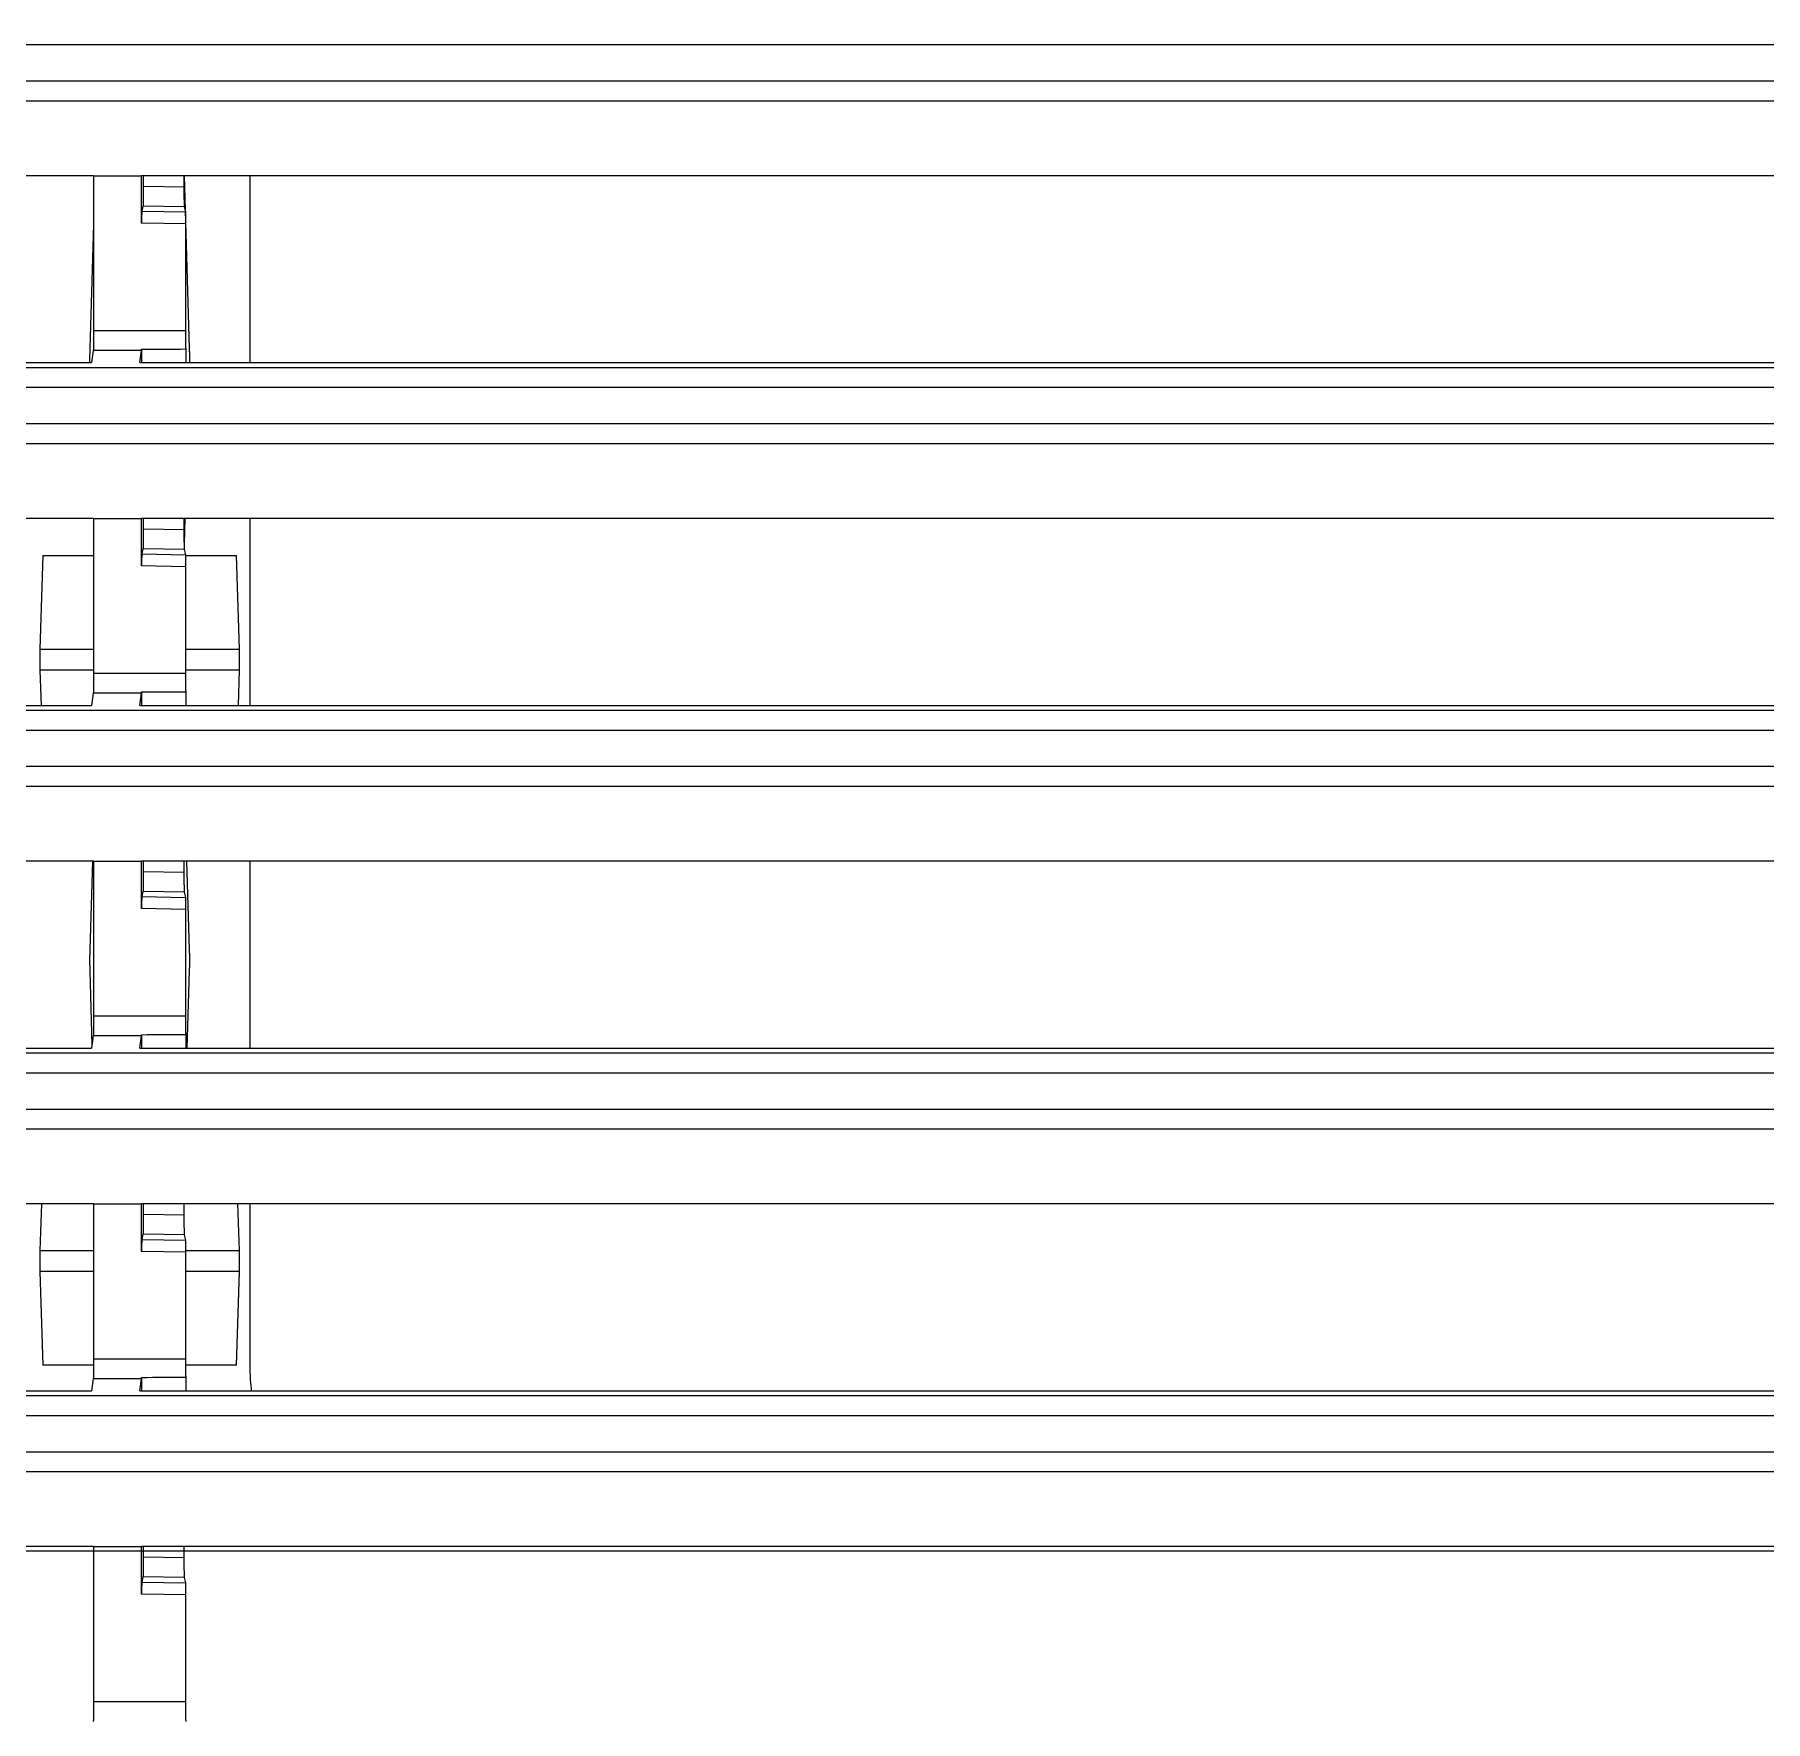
# Model space of a CAD drawing. Header units: millimetres. Extents: x -56261 to 196039, y 9480 to 100001.
# Drawn here: x 33773.55 to 33803.03, y 95737.75 to 95766.5 of the extents above; entities that cross this region are included whole.
import ezdxf

# ---------------------------------------------------------------- set-up
doc = ezdxf.new("R2010")
doc.units = ezdxf.units.MM
doc.set_wipeout_variables(frame=1)
doc.layers.add('SS-AIRCON', color=5, linetype='Continuous')
doc.layers.add('SS-TEXT', color=7, linetype='Continuous')

# ---------------------------------------------------------------- blocks, each defined once
blk = doc.blocks.new('I48T')
at = {"layer": 'SS-AIRCON', "color": 0, "linetype": 'Continuous'}
for p, q in [((-128.0515, -2.0976), (-128.0515, -4.7562)), ((-125.7485, -2.0976), (-128.0515, -2.0976)), ((-125.7485, -5.96102), (-125.7485, -2.0976)), ((-128.0515, -4.7562), (-126.9486, -4.77548)), ((-128.048, -5.0559), (-128.0179, -5.1858)), ((-126.9521, -5.07505), (-128.048, -5.0559)), ((-126.982, -5.20296), (-126.9521, -5.07505)), ((-126.9486, -4.77548), (-126.9486, -5.96102)), ((-128.0179, -5.1858), (-126.982, -5.20296)), ((-389.8949, -5.84583), (-31.332, -5.84583)), ((-210.3485, -5.96102), (-126.9486, -5.96102)), ((-126.9878, -5.7021), (-128.0121, -5.68513)), ((-128.0121, -5.68513), (-128.0121, -5.96102)), ((-126.9878, -5.96102), (-126.9878, -5.7021)), ((-125.7485, -5.96102), (-126.9486, -5.96102)), ((-125.7485, -5.96102), (-42.3486, -5.96102)), ((580.0736, -7.82954), (-580.0737, -7.82954)), ((-599.9007, -8.31793), (599.9006, -8.31793)), ((599.9006, -9.23208), (-599.9007, -9.23208)), ((578.5326, -9.73017), (-578.5326, -9.73017)), ((-126.901, -9.84772), (-210.3009, -9.84772)), ((-126.901, -9.84772), (-126.943, -10.14899)), ((-125.743, -10.14899), (-125.7009, -9.84772)), ((-42.301, -9.84772), (-125.7009, -9.84772)), ((-126.943, -10.14899), (-125.743, -10.14899)), ((-129.65, -14.51102), (-129.65, -10.3722)), ((-129.3163, -10.4882), (-129.387, -12.82646)), ((-129.3163, -10.4882), (-128.0517, -10.4882)), ((-128.0515, -10.6476), (-128.0515, -13.3062)), ((-125.7485, -10.6476), (-128.0515, -10.6476)), ((-125.7485, -14.51102), (-125.7485, -10.6476)), ((-125.7484, -10.4882), (-124.4838, -10.4882)), ((-124.4131, -12.82646), (-124.4838, -10.4882)), ((-129.387, -12.82646), (-128.0515, -12.82646)), ((-125.7485, -12.82646), (-124.4131, -12.82646)), ((-129.387, -13.34608), (-129.3517, -14.51102)), ((-128.0515, -13.34608), (-129.387, -13.34608)), ((-128.0515, -13.3062), (-126.9486, -13.32548)), ((-126.9486, -13.32548), (-126.9486, -14.51102)), ((-124.4131, -13.34608), (-125.7485, -13.34608)), ((-124.4483, -14.51102), (-124.4131, -13.34608)), ((-128.048, -13.6059), (-128.0179, -13.7358)), ((-126.9521, -13.62505), (-128.048, -13.6059)), ((-128.0179, -13.7358), (-126.982, -13.75296)), ((-126.982, -13.75296), (-126.9521, -13.62505)), ((-126.9878, -14.2521), (-128.0121, -14.23513)), ((-128.0121, -14.23513), (-128.0121, -14.51102)), ((-210.3485, -14.51102), (-126.9486, -14.51102)), ((-126.9878, -14.51102), (-126.9878, -14.2521)), ((-125.7485, -14.51102), (-126.9486, -14.51102)), ((-125.7485, -14.51102), (-42.3486, -14.51102)), ((580.0736, -16.37954), (-580.0737, -16.37954)), ((-599.9007, -16.86793), (599.9006, -16.86793)), ((599.9006, -17.78208), (-599.9007, -17.78208)), ((578.5326, -18.28017), (-578.5326, -18.28017)), ((-126.901, -18.39772), (-210.3009, -18.39772)), ((-129.65, -23.06102), (-129.65, -18.39772)), ((-128.0869, -18.39772), (-128.1452, -20.32427)), ((-126.901, -18.39772), (-126.943, -18.69899)), ((-125.743, -18.69899), (-125.7009, -18.39772)), ((-125.6548, -20.32427), (-125.711, -18.46985)), ((-42.301, -18.39772), (-125.7009, -18.39772)), ((-126.943, -18.69899), (-125.743, -18.69899)), ((-128.0515, -19.1976), (-128.0515, -21.8562)), ((-125.7485, -19.1976), (-128.0515, -19.1976)), ((-125.7485, -23.06102), (-125.7485, -19.1976)), ((-128.1452, -20.84763), (-128.0782, -23.06102)), ((-125.7218, -23.06102), (-125.6549, -20.84763)), ((-128.0515, -21.8562), (-126.9486, -21.87548)), ((-126.9486, -21.87548), (-126.9486, -23.06102)), ((-128.048, -22.1559), (-128.0179, -22.2858)), ((-126.9521, -22.17505), (-128.048, -22.1559)), ((-128.0179, -22.2858), (-126.982, -22.30296)), ((-126.982, -22.30296), (-126.9521, -22.17505)), ((-126.9878, -22.8021), (-128.0121, -22.78513)), ((-128.0121, -22.78513), (-128.0121, -23.06102)), ((-126.9878, -23.06102), (-126.9878, -22.8021)), ((-210.3485, -23.06102), (-126.9486, -23.06102)), ((-125.7485, -23.06102), (-126.9486, -23.06102)), ((-125.7485, -23.06102), (-42.3486, -23.06102)), ((580.0736, -24.92954), (-580.0737, -24.92954)), ((-599.9007, -25.41793), (599.9006, -25.41793)), ((599.9006, -26.33208), (-599.9007, -26.33208)), ((578.5326, -26.83017), (-578.5326, -26.83017)), ((-126.901, -26.94772), (-210.3009, -26.94772)), ((-129.65, -31.61102), (-129.65, -26.94772)), ((-129.3604, -26.94772), (-129.387, -27.82646)), ((-126.901, -26.94772), (-126.943, -27.24899)), ((-125.743, -27.24899), (-125.7009, -26.94772)), ((-42.301, -26.94772), (-125.7009, -26.94772)), ((-124.4131, -27.82646), (-124.4397, -26.94772)), ((-126.943, -27.24899), (-125.743, -27.24899)), ((-129.387, -27.82646), (-128.0515, -27.82646)), ((-128.0515, -27.7476), (-128.0515, -30.4062)), ((-125.7485, -27.7476), (-128.0515, -27.7476)), ((-125.7485, -31.61102), (-125.7485, -27.7476)), ((-125.7485, -27.82646), (-124.4131, -27.82646)), ((-129.387, -28.34608), (-129.3163, -30.68435)), ((-128.0515, -28.34608), (-129.387, -28.34608)), ((-124.4131, -28.34608), (-125.7485, -28.34608)), ((-124.4838, -30.68435), (-124.4131, -28.34608)), ((-128.0515, -30.4062), (-126.9486, -30.42548)), ((-126.9486, -30.42548), (-126.9486, -31.61102)), ((-128.0492, -30.68435), (-129.3163, -30.68435)), ((-128.048, -30.7059), (-128.0179, -30.8358)), ((-126.9521, -30.72505), (-128.048, -30.7059)), ((-128.014, -30.9886), (-128.0329, -31.61102)), ((-128.0179, -30.8358), (-126.982, -30.85296)), ((-126.982, -30.85296), (-126.9521, -30.72505)), ((-124.4838, -30.68435), (-125.7485, -30.68435)), ((-126.9878, -31.3521), (-128.0121, -31.33513)), ((-128.0121, -31.33513), (-128.0121, -31.61102)), ((-126.9878, -31.61102), (-126.9878, -31.3521)), ((-210.3485, -31.61102), (-126.9486, -31.61102)), ((-125.7485, -31.61102), (-126.9486, -31.61102)), ((-125.7485, -31.61102), (-42.3486, -31.61102)), ((580.0736, -33.47954), (-580.0737, -33.47954)), ((-599.9007, -33.96793), (599.9006, -33.96793)), ((599.9006, -34.88208), (-599.9007, -34.88208)), ((578.5326, -35.38017), (-578.5326, -35.38017)), ((-126.901, -35.49772), (-210.3009, -35.49772)), ((-129.65, -40.16102), (-129.65, -35.49772)), ((-126.901, -35.49772), (-126.943, -35.79899)), ((-126.943, -35.79899), (-125.743, -35.79899)), ((-125.743, -35.79899), (-125.7009, -35.49772)), ((-42.301, -35.49772), (-125.7009, -35.49772)), ((-128.1452, -35.84763), (-128.0147, -40.16102)), ((-125.7485, -38.9442), (-125.6549, -35.84763)), ((-125.7485, -36.2976), (-128.0515, -36.2976)), ((-128.0515, -36.2976), (-128.0515, -38.9562)), ((-125.7485, -40.16102), (-125.7485, -36.2976)), ((-128.0515, -38.9562), (-126.9486, -38.97548)), ((-128.048, -39.2559), (-128.0179, -39.3858)), ((-126.9521, -39.27505), (-128.048, -39.2559)), ((-126.982, -39.40296), (-126.9521, -39.27505)), ((-126.9486, -38.97548), (-126.9486, -40.16102)), ((-128.0179, -39.3858), (-126.982, -39.40296)), ((-128.0121, -39.88513), (-128.0121, -40.16102)), ((-126.9878, -39.9021), (-128.0121, -39.88513)), ((-126.9878, -40.16102), (-126.9878, -39.9021)), ((-210.3485, -40.16102), (-126.9486, -40.16102)), ((-125.7485, -40.16102), (-126.9486, -40.16102)), ((-125.7485, -40.16102), (-42.3486, -40.16102)), ((580.0736, -42.02954), (-580.0737, -42.02954)), ((-599.9007, -42.51793), (599.9006, -42.51793)), ((599.9006, -43.43208), (-599.9007, -43.43208))]:
    blk.add_line(p, q, dxfattribs=at)
for points in [[(-128.0569, -1.59916), (-128.0566, -1.60208, -0.01332807), (-128.0563, -1.60633, -0.00625471), (-128.0559, -1.61195, -0.00359885), (-128.0556, -1.61892, -0.00243823), (-128.0553, -1.62727, -0.00172775), (-128.055, -1.63695, -0.00130144), (-128.0547, -1.64798, -0.00100925), (-128.0544, -1.66028, -0.00081824), (-128.0541, -1.67384, -0.00067338), (-128.0538, -1.68856, -0.00056957), (-128.0536, -1.70442, -0.00048727), (-128.0533, -1.7213, -0.00042502), (-128.0531, -1.73915, -0.00037459), (-128.0529, -1.75785, -0.00033474), (-128.0527, -1.77733, -0.00030108), (-128.0525, -1.79746, -0.00027255), (-128.0523, -1.81816, -0.00025155), (-128.0522, -1.83935, -0.00023515), (-128.0521, -1.86094, -0.00021445), (-128.0519, -1.88271, -0.0001905), (-128.0518, -1.90454, -0.00019347), (-128.0518, -1.92678, -0.00020952), (-128.0517, -1.9495, -0.00015975), (-128.0516, -1.97086, -0.00007131), (-128.0516, -1.99017, -0.00019688), (-128.0516, -2.01434, -0.00031392), (-128.0516, -2.05061, -0.00015932), (-128.0516, -2.09754, -0.00008849)], [(-125.7484, -2.09754), (-125.7485, -2.07731, -0.00014636), (-125.7485, -2.0567, -0.00013714), (-125.7485, -2.03569, -0.00013586), (-125.7485, -2.01434, -0.00014454), (-125.7484, -1.99271, -0.00015027), (-125.7484, -1.97086, -0.00015596), (-125.7484, -1.94886, -0.0001618), (-125.7483, -1.92678, -0.00017044), (-125.7482, -1.9047, -0.00017892), (-125.7481, -1.88271, -0.00018978), (-125.748, -1.8609, -0.00020118), (-125.7479, -1.83935, -0.00021551), (-125.7477, -1.81818, -0.00023158), (-125.7475, -1.79746, -0.00025159), (-125.7474, -1.77733, -0.00027363), (-125.7472, -1.75785, -0.00029931), (-125.7469, -1.73916, -0.00033469), (-125.7467, -1.7213, -0.00038237), (-125.7465, -1.70442, -0.00042356), (-125.7462, -1.68857, -0.00045369), (-125.7459, -1.67387, -0.0005758), (-125.7457, -1.66028, -0.0008182), (-125.7454, -1.64787, -0.00079209), (-125.7451, -1.63695, -0.00035496), (-125.7448, -1.62772, -0.00142926), (-125.7444, -1.61892, -0.00421456), (-125.7439, -1.60933, -0.00411484), (-125.7431, -1.59916, -0.0033426)], [(-126.9521, -5.07504), (-126.9519, -5.074, 0.02701748), (-126.9518, -5.07227, 0.0096364), (-126.9516, -5.06983, 0.00494476), (-126.9514, -5.06669, 0.00318588), (-126.9512, -5.06277, 0.00215686), (-126.9511, -5.05811, 0.00157502), (-126.9509, -5.05265, 0.00118832), (-126.9507, -5.04643, 0.00094777), (-126.9505, -5.03942, 0.00076549), (-126.9504, -5.03165, 0.0006405), (-126.9502, -5.02311, 0.00054016), (-126.9501, -5.01384, 0.0004677), (-126.9499, -5.00386, 0.00040757), (-126.9498, -4.99322, 0.00036246), (-126.9496, -4.98193, 0.00032289), (-126.9495, -4.97008, 0.0002912), (-126.9494, -4.95768, 0.000267), (-126.9492, -4.94481, 0.00024951), (-126.9491, -4.93149, 0.00022562), (-126.949, -4.91787, 0.00019947), (-126.9489, -4.90404, 0.00020324), (-126.9489, -4.88976, 0.00022192), (-126.9488, -4.87498, 0.00016616), (-126.9487, -4.86098, 0.00006983), (-126.9487, -4.84824, 0.00020909), (-126.9486, -4.83204, 0.00033462), (-126.9486, -4.80742, 0.00016647), (-126.9485, -4.77537, 0.00009059)], [(-128.0178, -5.18595), (-128.0175, -5.18797, -0.02426163), (-128.0173, -5.19137, -0.0084715), (-128.017, -5.1962, -0.00424008), (-128.0167, -5.20243, -0.00266179), (-128.0164, -5.21011, -0.00178594), (-128.0161, -5.2192, -0.00129609), (-128.0158, -5.22972, -0.00097611), (-128.0155, -5.24159, -0.00077478), (-128.0153, -5.25481, -0.00062614), (-128.015, -5.26928, -0.00052232), (-128.0147, -5.28498, -0.00044136), (-128.0145, -5.30179, -0.00038128), (-128.0143, -5.31965, -0.00033309), (-128.014, -5.33844, -0.00029556), (-128.0138, -5.35809, -0.00026411), (-128.0136, -5.37846, -0.00023784), (-128.0134, -5.39947, -0.00021843), (-128.0132, -5.42101, -0.00020334), (-128.0131, -5.44301, -0.00018478), (-128.0129, -5.46522, -0.0001637), (-128.0128, -5.48752, -0.00016573), (-128.0127, -5.51027, -0.00017889), (-128.0126, -5.53351, -0.00013626), (-128.0125, -5.55538, -0.00006107), (-128.0124, -5.57516, -0.00016727), (-128.0123, -5.5999, -0.00026606), (-128.0122, -5.63702, -0.00013511), (-128.0121, -5.68504, -0.0000751)], [(-128.0559, -10.18825), (-128.0556, -10.19708, -0.00098741), (-128.0553, -10.20669, -0.0008349), (-128.055, -10.21711, -0.00070887), (-128.0547, -10.22829, -0.00061742), (-128.0544, -10.24022, -0.00054118), (-128.0542, -10.25284, -0.00048029), (-128.0539, -10.26613, -0.00042894), (-128.0537, -10.28002, -0.00038769), (-128.0535, -10.29451, -0.00035231), (-128.0533, -10.30951, -0.00032265), (-128.0531, -10.32501, -0.00029713), (-128.0529, -10.34092, -0.00027511), (-128.0527, -10.35722, -0.00025648), (-128.0525, -10.37385, -0.00024008), (-128.0524, -10.39076, -0.00022553), (-128.0523, -10.40789, -0.00021166), (-128.0521, -10.4252, -0.00020217), (-128.052, -10.44265, -0.00019476), (-128.0519, -10.46022, -0.0001822), (-128.0518, -10.47775, -0.00016509), (-128.0518, -10.49519, -0.00017177), (-128.0517, -10.51285, -0.00019086), (-128.0517, -10.5308, -0.00014662), (-128.0516, -10.54763, -0.00006314), (-128.0516, -10.5628, -0.00018651), (-128.0516, -10.58181, -0.00030374), (-128.0516, -10.61044, -0.00015365), (-128.0516, -10.64753, -0.0000848)], [(-125.7484, -10.64753), (-125.7485, -10.6273, -0.00014636), (-125.7485, -10.60669, -0.00013714), (-125.7485, -10.58568, -0.00013586), (-125.7485, -10.56433, -0.00014454), (-125.7484, -10.5427, -0.00015028), (-125.7484, -10.52086, -0.00015596), (-125.7484, -10.49885, -0.00016181), (-125.7483, -10.47678, -0.00017044), (-125.7482, -10.4547, -0.00017892), (-125.7481, -10.43271, -0.00018978), (-125.748, -10.41089, -0.00020118), (-125.7479, -10.38934, -0.00021551), (-125.7477, -10.36817, -0.00023158), (-125.7475, -10.34746, -0.00025159), (-125.7474, -10.32732, -0.00027363), (-125.7472, -10.30784, -0.0002993), (-125.7469, -10.28915, -0.00033468), (-125.7467, -10.2713, -0.00038236), (-125.7465, -10.25442, -0.00042355), (-125.7462, -10.23856, -0.00045368), (-125.7459, -10.22387, -0.00057577), (-125.7457, -10.21028, -0.00081816), (-125.7454, -10.19787, -0.00079204), (-125.7451, -10.18695, -0.00035494), (-125.7448, -10.17771, -0.00142914), (-125.7444, -10.16891, -0.00421408), (-125.7439, -10.15932, -0.00411413), (-125.7431, -10.14915, -0.00334186)], [(-129.3871, -12.82662), (-129.3873, -12.83202, 0.0005875), (-129.3874, -12.83784, 0.00049209), (-129.3876, -12.84411, 0.00043591), (-129.3877, -12.85082, 0.00041367), (-129.3879, -12.85799, 0.00038324), (-129.388, -12.86561, 0.00035672), (-129.3881, -12.8737, 0.00033107), (-129.3883, -12.88226, 0.00031299), (-129.3884, -12.89128, 0.00029373), (-129.3885, -12.90076, 0.00027938), (-129.3887, -12.91071, 0.00026429), (-129.3888, -12.92108, 0.00025329), (-129.3889, -12.9319, 0.00024155), (-129.389, -12.94313, 0.00023304), (-129.3891, -12.95476, 0.00022394), (-129.3892, -12.96675, 0.00021744), (-129.3893, -12.9791, 0.00021052), (-129.3893, -12.99176, 0.00020566), (-129.3894, -13.00471, 0.00020056), (-129.3895, -13.01791, 0.0001971), (-129.3895, -13.03132, 0.00019361), (-129.3895, -13.0449, 0.00019138), (-129.3896, -13.05862, 0.00018934), (-129.3896, -13.07242, 0.00018824), (-129.3896, -13.08627, 0.00018756), (-129.3896, -13.10012, 0.00018755), (-129.3896, -13.11392, 0.00018823), (-129.3895, -13.12764, 0.00018932), (-129.3895, -13.14122, 0.00019136), (-129.3895, -13.15464, 0.0001936), (-129.3894, -13.16783, 0.00019706), (-129.3893, -13.18079, 0.00020044), (-129.3893, -13.19345, 0.00020562), (-129.3892, -13.2058, 0.00021073), (-129.3891, -13.2178, 0.00021729), (-129.389, -13.22943, 0.0002228), (-129.3889, -13.24065, 0.0002332), (-129.3888, -13.25148, 0.00024543), (-129.3887, -13.26187, 0.00025215), (-129.3885, -13.2718, 0.00024918), (-129.3884, -13.28124, 0.00028318), (-129.3883, -13.29032, 0.00034692), (-129.3881, -13.29905, 0.0002978), (-129.388, -13.30697, 0.00013901), (-129.3879, -13.3139, 0.00042663), (-129.3877, -13.32177, 0.00083325), (-129.3875, -13.33259, 0.00050624), (-129.3871, -13.34598, 0.00030746)], [(-124.4133, -13.34598), (-124.4131, -13.34058, 0.00066907), (-124.4129, -13.33475, 0.00056049), (-124.4128, -13.32848, 0.00049656), (-124.4126, -13.32177, 0.00047127), (-124.4124, -13.3146, 0.00043665), (-124.4123, -13.30697, 0.00040646), (-124.4121, -13.29887, 0.00037726), (-124.412, -13.29032, 0.00035669), (-124.4118, -13.28129, 0.00033477), (-124.4117, -13.2718, 0.00031844), (-124.4115, -13.26186, 0.00030125), (-124.4114, -13.25148, 0.00028873), (-124.4113, -13.24066, 0.00027536), (-124.4112, -13.22943, 0.00026567), (-124.411, -13.2178, 0.00025532), (-124.4109, -13.2058, 0.00024791), (-124.4108, -13.19345, 0.00024003), (-124.4108, -13.18079, 0.0002345), (-124.4107, -13.16783, 0.0002287), (-124.4106, -13.15464, 0.00022476), (-124.4106, -13.14122, 0.00022079), (-124.4105, -13.12764, 0.00021826), (-124.4105, -13.11392, 0.00021593), (-124.4105, -13.10012, 0.00021469), (-124.4105, -13.08627, 0.00021391), (-124.4105, -13.07242, 0.00021392), (-124.4105, -13.05862, 0.0002147), (-124.4105, -13.0449, 0.00021595), (-124.4106, -13.03132, 0.00021829), (-124.4106, -13.01791, 0.00022085), (-124.4107, -13.00471, 0.0002248), (-124.4108, -12.99176, 0.00022867), (-124.4108, -12.9791, 0.00023458), (-124.4109, -12.96675, 0.00024042), (-124.411, -12.95476, 0.00024792), (-124.4112, -12.94313, 0.00025421), (-124.4113, -12.93191, 0.00026609), (-124.4114, -12.92108, 0.00028006), (-124.4115, -12.91069, 0.00028773), (-124.4117, -12.90076, 0.00028436), (-124.4118, -12.89133, 0.00032317), (-124.412, -12.88226, 0.00039593), (-124.4121, -12.87353, 0.00033989), (-124.4123, -12.86561, 0.00015866), (-124.4124, -12.85868, 0.00048696), (-124.4126, -12.85082, 0.00095116), (-124.4129, -12.84, 0.00057793), (-124.4133, -12.82662, 0.00035102)], [(-126.9521, -13.62503), (-126.9519, -13.62399, 0.02704054), (-126.9518, -13.62226, 0.00964129), (-126.9516, -13.61982, 0.00494651), (-126.9514, -13.61668, 0.00318674), (-126.9512, -13.61277, 0.00215731), (-126.9511, -13.6081, 0.00157529), (-126.9509, -13.60265, 0.00118849), (-126.9507, -13.59643, 0.00094788), (-126.9505, -13.58941, 0.00076557), (-126.9504, -13.58164, 0.00064056), (-126.9502, -13.5731, 0.0005402), (-126.9501, -13.56384, 0.00046773), (-126.9499, -13.55385, 0.00040759), (-126.9498, -13.54321, 0.00036247), (-126.9496, -13.53193, 0.00032291), (-126.9495, -13.52007, 0.0002912), (-126.9494, -13.50768, 0.00026701), (-126.9492, -13.4948, 0.00024951), (-126.9491, -13.48148, 0.00022563), (-126.949, -13.46787, 0.00019947), (-126.9489, -13.45403, 0.00020324), (-126.9489, -13.43975, 0.00022192), (-126.9488, -13.42498, 0.00016615), (-126.9487, -13.41098, 0.00006983), (-126.9487, -13.39823, 0.00020908), (-126.9486, -13.38203, 0.00033461), (-126.9486, -13.35741, 0.00016647), (-126.9485, -13.32536, 0.00009058)], [(-128.0178, -13.73594), (-128.0175, -13.73796, -0.02424958), (-128.0173, -13.74137, -0.00846907), (-128.017, -13.7462, -0.00423924), (-128.0167, -13.75242, -0.0026614), (-128.0164, -13.76011, -0.00178573), (-128.0161, -13.76919, -0.00129596), (-128.0158, -13.77971, -0.00097603), (-128.0155, -13.79158, -0.00077473), (-128.0153, -13.80481, -0.00062611), (-128.015, -13.81928, -0.00052229), (-128.0147, -13.83498, -0.00044135), (-128.0145, -13.85178, -0.00038127), (-128.0143, -13.86964, -0.00033308), (-128.014, -13.88843, -0.00029555), (-128.0138, -13.90809, -0.00026411), (-128.0136, -13.92846, -0.00023783), (-128.0134, -13.94946, -0.00021843), (-128.0132, -13.971, -0.00020334), (-128.0131, -13.993, -0.00018478), (-128.0129, -14.01522, -0.0001637), (-128.0128, -14.03752, -0.00016573), (-128.0127, -14.06026, -0.00017889), (-128.0126, -14.08351, -0.00013626), (-128.0125, -14.10537, -0.00006107), (-128.0124, -14.12515, -0.00016727), (-128.0123, -14.14989, -0.00026606), (-128.0122, -14.18701, -0.00013511), (-128.0121, -14.23503, -0.0000751)], [(-128.0559, -18.73825), (-128.0556, -18.74707, -0.00098726), (-128.0553, -18.75668, -0.00083479), (-128.055, -18.7671, -0.00070879), (-128.0547, -18.77828, -0.00061736), (-128.0544, -18.79021, -0.00054113), (-128.0542, -18.80283, -0.00048025), (-128.0539, -18.81612, -0.00042891), (-128.0537, -18.83002, -0.00038766), (-128.0535, -18.8445, -0.00035229), (-128.0533, -18.85951, -0.00032263), (-128.0531, -18.875, -0.00029712), (-128.0529, -18.89091, -0.0002751), (-128.0527, -18.90722, -0.00025647), (-128.0525, -18.92384, -0.00024007), (-128.0524, -18.94075, -0.00022552), (-128.0523, -18.95789, -0.00021165), (-128.0521, -18.97519, -0.00020217), (-128.052, -18.99265, -0.00019476), (-128.0519, -19.01021, -0.0001822), (-128.0518, -19.02775, -0.00016509), (-128.0518, -19.04519, -0.00017177), (-128.0517, -19.06284, -0.00019086), (-128.0517, -19.0808, -0.00014662), (-128.0516, -19.09762, -0.00006315), (-128.0516, -19.11279, -0.00018651), (-128.0516, -19.13181, -0.00030374), (-128.0516, -19.16043, -0.00015366), (-128.0516, -19.19752, -0.0000848)], [(-125.7484, -19.19752), (-125.7485, -19.17729, -0.00014637), (-125.7485, -19.15668, -0.00013714), (-125.7485, -19.13567, -0.00013586), (-125.7485, -19.11432, -0.00014454), (-125.7484, -19.09269, -0.00015028), (-125.7484, -19.07085, -0.00015596), (-125.7484, -19.04885, -0.00016181), (-125.7483, -19.02677, -0.00017044), (-125.7482, -19.00469, -0.00017892), (-125.7481, -18.9827, -0.00018978), (-125.748, -18.96089, -0.00020118), (-125.7479, -18.93934, -0.00021551), (-125.7477, -18.91816, -0.00023158), (-125.7475, -18.89745, -0.00025159), (-125.7474, -18.87732, -0.00027362), (-125.7472, -18.85784, -0.0002993), (-125.7469, -18.83915, -0.00033468), (-125.7467, -18.82129, -0.00038236), (-125.7465, -18.80441, -0.00042354), (-125.7462, -18.78856, -0.00045366), (-125.7459, -18.77386, -0.00057575), (-125.7457, -18.76027, -0.00081811), (-125.7454, -18.74786, -0.00079199), (-125.7451, -18.73694, -0.00035491), (-125.7448, -18.72771, -0.00142903), (-125.7444, -18.7189, -0.00421359), (-125.7439, -18.70932, -0.00411341), (-125.7431, -18.69914, -0.00334113)], [(-128.1454, -20.32617), (-128.1456, -20.33158, 0.00054449), (-128.1457, -20.33742, 0.00045626), (-128.1459, -20.34371, 0.00040432), (-128.146, -20.35043, 0.00038383), (-128.1461, -20.35761, 0.00035571), (-128.1463, -20.36525, 0.0003312), (-128.1464, -20.37336, 0.00030747), (-128.1465, -20.38193, 0.00029076), (-128.1466, -20.39097, 0.00027294), (-128.1468, -20.40046, 0.00025967), (-128.1469, -20.41042, 0.00024569), (-128.147, -20.42081, 0.00023552), (-128.1471, -20.43164, 0.00022465), (-128.1472, -20.44288, 0.00021678), (-128.1473, -20.45452, 0.00020836), (-128.1474, -20.46652, 0.00020234), (-128.1474, -20.47888, 0.00019594), (-128.1475, -20.49155, 0.00019147), (-128.1476, -20.50451, 0.00018673), (-128.1476, -20.51771, 0.00018345), (-128.1477, -20.53112, 0.00018035), (-128.1477, -20.54471, 0.00017866), (-128.1477, -20.55843, 0.00017632), (-128.1477, -20.57223, 0.00017394), (-128.1477, -20.58608, 0.0001801), (-128.1477, -20.59993, 0.00019675), (-128.1477, -20.61374, 0.00020423), (-128.1477, -20.62745, 0.00020401), (-128.1476, -20.64104, 0.00020573), (-128.1476, -20.65445, 0.00020848), (-128.1475, -20.66765, 0.00021232), (-128.1475, -20.68061, 0.00021586), (-128.1474, -20.69327, 0.00022138), (-128.1473, -20.70563, 0.0002269), (-128.1472, -20.71763, 0.00023396), (-128.1471, -20.72926, 0.00023987), (-128.147, -20.74049, 0.00025104), (-128.1469, -20.75132, 0.0002642), (-128.1467, -20.76172, 0.0002714), (-128.1466, -20.77166, 0.00026819), (-128.1465, -20.7811, 0.00030476), (-128.1463, -20.79018, 0.00037331), (-128.1462, -20.79892, 0.00032042), (-128.146, -20.80685, 0.00014956), (-128.1459, -20.81378, 0.00045898), (-128.1457, -20.82165, 0.00089624), (-128.1454, -20.83248, 0.00054439), (-128.1451, -20.84588, 0.00033059)], [(-125.655, -20.84588), (-125.6548, -20.84048, 0.00062807), (-125.6546, -20.83464, 0.00052621), (-125.6545, -20.82837, 0.00046624), (-125.6543, -20.82165, 0.00044255), (-125.6542, -20.81448, 0.00041008), (-125.654, -20.80685, 0.00038177), (-125.6539, -20.79874, 0.00035438), (-125.6537, -20.79018, 0.00033509), (-125.6536, -20.78114, 0.00031452), (-125.6535, -20.77166, 0.00029919), (-125.6533, -20.76171, 0.00028306), (-125.6532, -20.75132, 0.00027132), (-125.6531, -20.7405, 0.00025878), (-125.653, -20.72926, 0.00024969), (-125.6529, -20.71763, 0.00023997), (-125.6528, -20.70563, 0.00023303), (-125.6527, -20.69327, 0.00022563), (-125.6526, -20.68061, 0.00022044), (-125.6525, -20.66765, 0.00021501), (-125.6525, -20.65445, 0.00021132), (-125.6524, -20.64104, 0.00020759), (-125.6524, -20.62745, 0.00020523), (-125.6524, -20.61374, 0.00020305), (-125.6523, -20.59993, 0.00020189), (-125.6523, -20.58608, 0.00020118), (-125.6523, -20.57223, 0.00020117), (-125.6524, -20.55843, 0.00020186), (-125.6524, -20.54471, 0.000203), (-125.6524, -20.53112, 0.00020517), (-125.6525, -20.51771, 0.00020754), (-125.6525, -20.50451, 0.00021122), (-125.6526, -20.49155, 0.00021482), (-125.6527, -20.47888, 0.00022033), (-125.6528, -20.46652, 0.00022578), (-125.6529, -20.45452, 0.00023278), (-125.653, -20.44288, 0.00023864), (-125.6531, -20.43164, 0.00024974), (-125.6532, -20.42081, 0.00026281), (-125.6533, -20.41041, 0.00026995), (-125.6535, -20.40046, 0.00026673), (-125.6536, -20.39101, 0.00030307), (-125.6537, -20.38193, 0.0003712), (-125.6539, -20.37318, 0.00031857), (-125.654, -20.36525, 0.00014869), (-125.6542, -20.35831, 0.00045625), (-125.6543, -20.35043, 0.00089069), (-125.6546, -20.33959, 0.00054088), (-125.655, -20.32617, 0.00032841)], [(-126.9521, -22.17502), (-126.9519, -22.17398, 0.02706362), (-126.9518, -22.17225, 0.00964618), (-126.9516, -22.16982, 0.00494827), (-126.9514, -22.16667, 0.0031876), (-126.9512, -22.16276, 0.00215777), (-126.9511, -22.1581, 0.00157556), (-126.9509, -22.15264, 0.00118866), (-126.9507, -22.14642, 0.00094799), (-126.9505, -22.13941, 0.00076564), (-126.9504, -22.13164, 0.00064061), (-126.9502, -22.12309, 0.00054024), (-126.9501, -22.11383, 0.00046776), (-126.9499, -22.10385, 0.00040761), (-126.9498, -22.09321, 0.00036249), (-126.9496, -22.08192, 0.00032292), (-126.9495, -22.07007, 0.00029121), (-126.9494, -22.05767, 0.00026701), (-126.9492, -22.0448, 0.00024952), (-126.9491, -22.03148, 0.00022563), (-126.949, -22.01786, 0.00019947), (-126.9489, -22.00403, 0.00020324), (-126.9489, -21.98975, 0.00022192), (-126.9488, -21.97497, 0.00016615), (-126.9487, -21.96097, 0.00006983), (-126.9487, -21.94823, 0.00020908), (-126.9486, -21.93202, 0.00033461), (-126.9486, -21.9074, 0.00016646), (-126.9485, -21.87535, 0.00009058)], [(-128.0178, -22.28593), (-128.0175, -22.28796, -0.02423755), (-128.0173, -22.29136, -0.00846664), (-128.017, -22.29619, -0.0042384), (-128.0167, -22.30241, -0.002661), (-128.0164, -22.3101, -0.00178553), (-128.0161, -22.31919, -0.00129584), (-128.0158, -22.32971, -0.00097596), (-128.0155, -22.34157, -0.00077468), (-128.0153, -22.3548, -0.00062607), (-128.015, -22.36927, -0.00052227), (-128.0147, -22.38497, -0.00044133), (-128.0145, -22.40177, -0.00038126), (-128.0143, -22.41964, -0.00033307), (-128.014, -22.43843, -0.00029554), (-128.0138, -22.45808, -0.0002641), (-128.0136, -22.47845, -0.00023783), (-128.0134, -22.49946, -0.00021843), (-128.0132, -22.521, -0.00020334), (-128.0131, -22.543, -0.00018477), (-128.0129, -22.56521, -0.0001637), (-128.0128, -22.58751, -0.00016573), (-128.0127, -22.61025, -0.00017889), (-128.0126, -22.6335, -0.00013626), (-128.0125, -22.65537, -0.00006107), (-128.0124, -22.67514, -0.00016727), (-128.0123, -22.69988, -0.00026606), (-128.0122, -22.737, -0.00013511), (-128.0121, -22.78502, -0.0000751)], [(-128.0559, -27.28824), (-128.0556, -27.29706, -0.00098711), (-128.0553, -27.30667, -0.00083468), (-128.055, -27.3171, -0.0007087), (-128.0547, -27.32828, -0.0006173), (-128.0544, -27.34021, -0.00054108), (-128.0542, -27.35282, -0.00048022), (-128.0539, -27.36612, -0.00042888), (-128.0537, -27.38001, -0.00038764), (-128.0535, -27.3945, -0.00035227), (-128.0533, -27.4095, -0.00032262), (-128.0531, -27.425, -0.0002971), (-128.0529, -27.44091, -0.00027509), (-128.0527, -27.45721, -0.00025646), (-128.0525, -27.47384, -0.00024007), (-128.0524, -27.49075, -0.00022552), (-128.0523, -27.50788, -0.00021165), (-128.0521, -27.52519, -0.00020217), (-128.052, -27.54264, -0.00019476), (-128.0519, -27.56021, -0.0001822), (-128.0518, -27.57774, -0.00016509), (-128.0518, -27.59518, -0.00017177), (-128.0517, -27.61284, -0.00019086), (-128.0517, -27.63079, -0.00014662), (-128.0516, -27.64761, -0.00006315), (-128.0516, -27.66278, -0.00018651), (-128.0516, -27.6818, -0.00030375), (-128.0516, -27.71042, -0.00015366), (-128.0516, -27.74752, -0.0000848)], [(-125.7484, -27.74752), (-125.7485, -27.72729, -0.00014637), (-125.7485, -27.70668, -0.00013714), (-125.7485, -27.68566, -0.00013587), (-125.7485, -27.66432, -0.00014454), (-125.7484, -27.64268, -0.00015028), (-125.7484, -27.62084, -0.00015596), (-125.7484, -27.59884, -0.00016181), (-125.7483, -27.57676, -0.00017044), (-125.7482, -27.55469, -0.00017892), (-125.7481, -27.53269, -0.00018978), (-125.748, -27.51088, -0.00020118), (-125.7479, -27.48933, -0.00021551), (-125.7477, -27.46816, -0.00023158), (-125.7475, -27.44745, -0.00025158), (-125.7474, -27.42731, -0.00027362), (-125.7472, -27.40783, -0.0002993), (-125.7469, -27.38914, -0.00033467), (-125.7467, -27.37129, -0.00038235), (-125.7465, -27.3544, -0.00042352), (-125.7462, -27.33855, -0.00045365), (-125.7459, -27.32386, -0.00057573), (-125.7457, -27.31026, -0.00081807), (-125.7454, -27.29786, -0.00079194), (-125.7451, -27.28693, -0.00035489), (-125.7448, -27.2777, -0.00142892), (-125.7444, -27.2689, -0.00421311), (-125.7439, -27.25931, -0.0041127), (-125.7431, -27.24913, -0.0033404)], [(-129.3871, -27.82643), (-129.3873, -27.83184, 0.00058502), (-129.3874, -27.83768, 0.00049017), (-129.3876, -27.84395, 0.00043434), (-129.3877, -27.85067, 0.00041229), (-129.3879, -27.85785, 0.00038206), (-129.388, -27.86548, 0.0003557), (-129.3881, -27.87359, 0.00033019), (-129.3883, -27.88215, 0.00031223), (-129.3884, -27.89119, 0.00029307), (-129.3885, -27.90068, 0.0002788), (-129.3887, -27.91063, 0.00026378), (-129.3888, -27.92102, 0.00025285), (-129.3889, -27.93185, 0.00024117), (-129.389, -27.94308, 0.0002327), (-129.3891, -27.95472, 0.00022365), (-129.3892, -27.96672, 0.00021718), (-129.3893, -27.97908, 0.0002103), (-129.3893, -27.99174, 0.00020547), (-129.3894, -28.0047, 0.00020041), (-129.3895, -28.0179, 0.00019698), (-129.3895, -28.03132, 0.00019351), (-129.3895, -28.0449, 0.00019131), (-129.3896, -28.05862, 0.00018928), (-129.3896, -28.07242, 0.00018821), (-129.3896, -28.08627, 0.00018755), (-129.3896, -28.10012, 0.00018755), (-129.3896, -28.11392, 0.0001882), (-129.3895, -28.12764, 0.00018927), (-129.3895, -28.14123, 0.00019129), (-129.3895, -28.15465, 0.00019351), (-129.3894, -28.16785, 0.00019695), (-129.3893, -28.1808, 0.00020031), (-129.3893, -28.19347, 0.00020546), (-129.3892, -28.20583, 0.00021054), (-129.3891, -28.21783, 0.00021707), (-129.389, -28.22947, 0.00022255), (-129.3889, -28.2407, 0.0002329), (-129.3888, -28.25153, 0.00024509), (-129.3887, -28.26193, 0.00025176), (-129.3885, -28.27188, 0.00024877), (-129.3884, -28.28132, 0.00028267), (-129.3883, -28.29041, 0.00034624), (-129.3881, -28.29915, 0.00029716), (-129.388, -28.30708, 0.0001387), (-129.3879, -28.31401, 0.00042561), (-129.3877, -28.3219, 0.00083096), (-129.3875, -28.33273, 0.00050466), (-129.3871, -28.34614, 0.00030643)], [(-124.4133, -28.34614), (-124.4131, -28.34073, 0.00066662), (-124.4129, -28.3349, 0.0005586), (-124.4128, -28.32861, 0.000495), (-124.4126, -28.3219, 0.0004699), (-124.4124, -28.31471, 0.00043548), (-124.4123, -28.30708, 0.00040545), (-124.4121, -28.29897, 0.0003764), (-124.412, -28.29041, 0.00035594), (-124.4118, -28.28137, 0.00033411), (-124.4117, -28.27188, 0.00031786), (-124.4115, -28.26192, 0.00030075), (-124.4114, -28.25153, 0.00028829), (-124.4113, -28.2407, 0.00027498), (-124.4112, -28.22947, 0.00026534), (-124.411, -28.21783, 0.00025503), (-124.4109, -28.20583, 0.00024766), (-124.4108, -28.19347, 0.00023981), (-124.4108, -28.1808, 0.00023431), (-124.4107, -28.16785, 0.00022854), (-124.4106, -28.15465, 0.00022463), (-124.4106, -28.14123, 0.00022069), (-124.4105, -28.12764, 0.00021818), (-124.4105, -28.11392, 0.00021588), (-124.4105, -28.10012, 0.00021466), (-124.4105, -28.08627, 0.00021391), (-124.4105, -28.07242, 0.00021391), (-124.4105, -28.05862, 0.00021466), (-124.4105, -28.0449, 0.00021588), (-124.4106, -28.03132, 0.0002182), (-124.4106, -28.0179, 0.00022073), (-124.4107, -28.0047, 0.00022465), (-124.4108, -27.99174, 0.00022849), (-124.4108, -27.97908, 0.00023437), (-124.4109, -27.96672, 0.00024017), (-124.411, -27.95472, 0.00024763), (-124.4112, -27.94308, 0.00025388), (-124.4113, -27.93185, 0.0002657), (-124.4114, -27.92102, 0.00027961), (-124.4115, -27.91062, 0.00028722), (-124.4117, -27.90068, 0.00028382), (-124.4118, -27.89124, 0.0003225), (-124.412, -27.88215, 0.00039503), (-124.4121, -27.87341, 0.00033904), (-124.4123, -27.86548, 0.00015825), (-124.4124, -27.85855, 0.00048562), (-124.4126, -27.85067, 0.00094815), (-124.4129, -27.83984, 0.00057585), (-124.4133, -27.82643, 0.00034967)], [(-126.9521, -30.72501), (-126.9519, -30.72397, 0.02708673), (-126.9518, -30.72224, 0.00965107), (-126.9516, -30.71981, 0.00495002), (-126.9514, -30.71666, 0.00318846), (-126.9512, -30.71275, 0.00215822), (-126.9511, -30.70809, 0.00157583), (-126.9509, -30.70263, 0.00118882), (-126.9507, -30.69642, 0.0009481), (-126.9505, -30.6894, 0.00076572), (-126.9504, -30.68163, 0.00064066), (-126.9502, -30.67309, 0.00054028), (-126.9501, -30.66383, 0.00046779), (-126.9499, -30.65384, 0.00040763), (-126.9498, -30.6432, 0.0003625), (-126.9496, -30.63192, 0.00032293), (-126.9495, -30.62006, 0.00029122), (-126.9494, -30.60767, 0.00026702), (-126.9492, -30.59479, 0.00024952), (-126.9491, -30.58147, 0.00022563), (-126.949, -30.56785, 0.00019947), (-126.9489, -30.55402, 0.00020324), (-126.9489, -30.53974, 0.00022192), (-126.9488, -30.52496, 0.00016615), (-126.9487, -30.51096, 0.00006983), (-126.9487, -30.49822, 0.00020908), (-126.9486, -30.48201, 0.0003346), (-126.9486, -30.45739, 0.00016646), (-126.9485, -30.42534, 0.00009058)], [(-128.0178, -30.83592), (-128.0175, -30.83795, -0.02422552), (-128.0173, -30.84135, -0.0084642), (-128.017, -30.84618, -0.00423757), (-128.0167, -30.8524, -0.0026606), (-128.0164, -30.86009, -0.00178532), (-128.0161, -30.86918, -0.00129572), (-128.0158, -30.8797, -0.00097588), (-128.0155, -30.89157, -0.00077463), (-128.0153, -30.90479, -0.00062604), (-128.015, -30.91927, -0.00052224), (-128.0147, -30.93497, -0.00044131), (-128.0145, -30.95177, -0.00038124), (-128.0143, -30.96963, -0.00033306), (-128.014, -30.98842, -0.00029554), (-128.0138, -31.00807, -0.0002641), (-128.0136, -31.02845, -0.00023782), (-128.0134, -31.04945, -0.00021843), (-128.0132, -31.07099, -0.00020334), (-128.0131, -31.09299, -0.00018477), (-128.0129, -31.1152, -0.0001637), (-128.0128, -31.13751, -0.00016572), (-128.0127, -31.16025, -0.00017889), (-128.0126, -31.1835, -0.00013626), (-128.0125, -31.20536, -0.00006107), (-128.0124, -31.22513, -0.00016728), (-128.0123, -31.24988, -0.00026606), (-128.0122, -31.28699, -0.00013511), (-128.0121, -31.33501, -0.0000751)], [(-128.1475, -35.49772), (-128.1475, -35.50594, 0.00013643), (-128.1476, -35.51425, 0.0001331), (-128.1476, -35.52265, 0.00013071), (-128.1476, -35.53113, 0.00013019), (-128.1477, -35.53968, 0.00012928), (-128.1477, -35.54828, 0.00012833), (-128.1477, -35.55694, 0.00012747), (-128.1477, -35.56563, 0.00012699), (-128.1477, -35.57434, 0.00012665), (-128.1477, -35.58307, 0.0001266), (-128.1477, -35.59181, 0.00012681), (-128.1477, -35.60054, 0.00012739), (-128.1477, -35.60925, 0.00012784), (-128.1477, -35.61793, 0.00012811), (-128.1477, -35.62657, 0.00012873), (-128.1477, -35.63516, 0.00012943), (-128.1476, -35.64369, 0.00013047), (-128.1476, -35.65214, 0.00013145), (-128.1476, -35.66052, 0.00013286), (-128.1475, -35.66881, 0.00013418), (-128.1475, -35.67699, 0.00013601), (-128.1474, -35.68507, 0.00013769), (-128.1474, -35.69303, 0.00013996), (-128.1473, -35.70086, 0.00014202), (-128.1473, -35.70856, 0.00014479), (-128.1472, -35.71612, 0.00014728), (-128.1471, -35.72353, 0.00015058), (-128.1471, -35.73079, 0.00015354), (-128.147, -35.73789, 0.00015746), (-128.1469, -35.74484, 0.00016099), (-128.1469, -35.75161, 0.00016557), (-128.1468, -35.75821, 0.00016964), (-128.1467, -35.76463, 0.00017512), (-128.1466, -35.77088, 0.00018023), (-128.1465, -35.77695, 0.0001862), (-128.1464, -35.78283, 0.00019096), (-128.1463, -35.78853, 0.00019963), (-128.1463, -35.79405, 0.00020988), (-128.1462, -35.79939, 0.00021377), (-128.1461, -35.80453, 0.00020892), (-128.146, -35.80947, 0.00023677), (-128.1459, -35.81427, 0.00028962), (-128.1458, -35.81898, 0.00024039), (-128.1457, -35.82328, 0.0001023), (-128.1456, -35.82708, 0.00034388), (-128.1455, -35.83157, 0.00064958), (-128.1453, -35.83797, 0.00036751), (-128.1451, -35.84605, 0.00021294)], [(-125.7484, -36.29751), (-125.7485, -36.27728, -0.00014637), (-125.7485, -36.25667, -0.00013715), (-125.7485, -36.23566, -0.00013587), (-125.7485, -36.21431, -0.00014455), (-125.7484, -36.19268, -0.00015028), (-125.7484, -36.17083, -0.00015596), (-125.7484, -36.14883, -0.00016181), (-125.7483, -36.12676, -0.00017044), (-125.7482, -36.10468, -0.00017892), (-125.7481, -36.08269, -0.00018978), (-125.748, -36.06087, -0.00020118), (-125.7479, -36.03933, -0.00021551), (-125.7477, -36.01815, -0.00023158), (-125.7475, -35.99744, -0.00025158), (-125.7474, -35.97731, -0.00027362), (-125.7472, -35.95783, -0.00029929), (-125.7469, -35.93913, -0.00033466), (-125.7467, -35.92128, -0.00038234), (-125.7465, -35.9044, -0.00042351), (-125.7462, -35.88855, -0.00045363), (-125.7459, -35.87385, -0.0005757), (-125.7457, -35.86026, -0.00081803), (-125.7454, -35.84785, -0.00079189), (-125.7451, -35.83693, -0.00035486), (-125.7448, -35.82769, -0.00142881), (-125.7444, -35.81889, -0.00421263), (-125.7439, -35.8093, -0.00411199), (-125.7431, -35.79912, -0.00333966)], [(-125.655, -35.84605), (-125.6549, -35.84268, 0.00038886), (-125.6548, -35.83915, 0.00034728), (-125.6547, -35.83544, 0.00032072), (-125.6546, -35.83157, 0.0003092), (-125.6545, -35.82751, 0.00029332), (-125.6544, -35.82328, 0.00027884), (-125.6543, -35.81887, 0.00026424), (-125.6542, -35.81427, 0.00025329), (-125.6541, -35.80949, 0.00024134), (-125.654, -35.80453, 0.00023191), (-125.6539, -35.79938, 0.00022173), (-125.6538, -35.79405, 0.00021384), (-125.6537, -35.78853, 0.00020521), (-125.6536, -35.78283, 0.00019852), (-125.6535, -35.77695, 0.00019116), (-125.6534, -35.77088, 0.00018548), (-125.6534, -35.76463, 0.00017919), (-125.6533, -35.75821, 0.00017435), (-125.6532, -35.75161, 0.00016898), (-125.6531, -35.74484, 0.00016487), (-125.6531, -35.73789, 0.00016028), (-125.653, -35.73079, 0.00015679), (-125.6529, -35.72353, 0.00015289), (-125.6528, -35.71612, 0.00014994), (-125.6528, -35.70856, 0.00014665), (-125.6527, -35.70086, 0.00014417), (-125.6527, -35.69303, 0.00014141), (-125.6526, -35.68507, 0.00013936), (-125.6526, -35.67699, 0.0001371), (-125.6525, -35.66881, 0.00013545), (-125.6525, -35.66052, 0.0001336), (-125.6525, -35.65214, 0.00013222), (-125.6524, -35.64369, 0.00013091), (-125.6524, -35.63516, 0.00013014), (-125.6524, -35.62657, 0.00012881), (-125.6524, -35.61793, 0.00012738), (-125.6523, -35.60925, 0.0001278), (-125.6523, -35.60054, 0.00012993), (-125.6523, -35.59179, 0.00012604), (-125.6523, -35.58307, 0.00011774), (-125.6523, -35.57441, 0.00012935), (-125.6523, -35.56563, 0.00015361), (-125.6524, -35.55667, 0.00011807), (-125.6524, -35.54828, 0.00004304), (-125.6524, -35.5407, 0.00016545), (-125.6524, -35.53113, 0.00028837), (-125.6525, -35.51661, 0.00014525), (-125.6526, -35.49772, 0.00007826)], [(-128.0559, -35.83823), (-128.0556, -35.84705, -0.00098697), (-128.0553, -35.85666, -0.00083457), (-128.055, -35.86709, -0.00070862), (-128.0547, -35.87827, -0.00061723), (-128.0544, -35.8902, -0.00054103), (-128.0542, -35.90282, -0.00048018), (-128.0539, -35.91611, -0.00042885), (-128.0537, -35.93001, -0.00038761), (-128.0535, -35.94449, -0.00035225), (-128.0533, -35.9595, -0.0003226), (-128.0531, -35.97499, -0.00029709), (-128.0529, -35.9909, -0.00027508), (-128.0527, -36.00721, -0.00025645), (-128.0525, -36.02383, -0.00024006), (-128.0524, -36.04074, -0.00022551), (-128.0523, -36.05788, -0.00021165), (-128.0521, -36.07518, -0.00020216), (-128.052, -36.09264, -0.00019476), (-128.0519, -36.1102, -0.0001822), (-128.0518, -36.12774, -0.00016509), (-128.0518, -36.14518, -0.00017177), (-128.0517, -36.16283, -0.00019087), (-128.0517, -36.18079, -0.00014662), (-128.0516, -36.19761, -0.00006315), (-128.0516, -36.21278, -0.00018652), (-128.0516, -36.23179, -0.00030376), (-128.0516, -36.26041, -0.00015366), (-128.0516, -36.29751, -0.0000848)], [(-126.9521, -39.275), (-126.9519, -39.27396, 0.02710987), (-126.9518, -39.27224, 0.00965597), (-126.9516, -39.2698, 0.00495178), (-126.9514, -39.26666, 0.00318932), (-126.9512, -39.26275, 0.00215868), (-126.9511, -39.25808, 0.0015761), (-126.9509, -39.25263, 0.00118899), (-126.9507, -39.24641, 0.00094822), (-126.9505, -39.2394, 0.0007658), (-126.9504, -39.23163, 0.00064072), (-126.9502, -39.22308, 0.00054032), (-126.9501, -39.21382, 0.00046782), (-126.9499, -39.20384, 0.00040765), (-126.9498, -39.1932, 0.00036252), (-126.9496, -39.18191, 0.00032294), (-126.9495, -39.17006, 0.00029123), (-126.9494, -39.15766, 0.00026703), (-126.9492, -39.14479, 0.00024953), (-126.9491, -39.13146, 0.00022563), (-126.949, -39.11785, 0.00019947), (-126.9489, -39.10402, 0.00020324), (-126.9489, -39.08974, 0.00022192), (-126.9488, -39.07496, 0.00016615), (-126.9487, -39.06096, 0.00006983), (-126.9487, -39.04821, 0.00020908), (-126.9486, -39.03201, 0.0003346), (-126.9486, -39.00738, 0.00016646), (-126.9485, -38.97533, 0.00009058)], [(-128.0178, -39.38591), (-128.0175, -39.38794, -0.0242135), (-128.0173, -39.39134, -0.00846177), (-128.017, -39.39617, -0.00423673), (-128.0167, -39.4024, -0.00266021), (-128.0164, -39.41009, -0.00178511), (-128.0161, -39.41917, -0.0012956), (-128.0158, -39.4297, -0.00097581), (-128.0155, -39.44156, -0.00077458), (-128.0153, -39.45479, -0.00062601), (-128.015, -39.46926, -0.00052222), (-128.0147, -39.48496, -0.00044129), (-128.0145, -39.50176, -0.00038123), (-128.0143, -39.51963, -0.00033305), (-128.014, -39.53842, -0.00029553), (-128.0138, -39.55807, -0.00026409), (-128.0136, -39.57844, -0.00023782), (-128.0134, -39.59945, -0.00021842), (-128.0132, -39.62099, -0.00020334), (-128.0131, -39.64298, -0.00018477), (-128.0129, -39.6652, -0.0001637), (-128.0128, -39.6875, -0.00016572), (-128.0127, -39.71024, -0.00017889), (-128.0126, -39.73349, -0.00013626), (-128.0125, -39.75535, -0.00006107), (-128.0124, -39.77513, -0.00016728), (-128.0123, -39.79987, -0.00026607), (-128.0122, -39.83698, -0.00013511), (-128.0121, -39.885, -0.00007511)]]:
    blk.add_lwpolyline(points, format="xyb", dxfattribs=at)
for points in [[(-128.0516, -4.75617), (-128.0515, -4.91376), (-128.05, -5.04762), (-128.048, -5.05584)], [(-126.9876, -5.7021), (-126.9878, -5.42855), (-126.9853, -5.217), (-126.982, -5.20301)], [(-129.6502, -10.37204), (-129.65, -10.19596), (-129.6616, -10.02078), (-129.6845, -9.84772)], [(-128.0573, -9.84772), (-128.0576, -9.98199), (-128.0569, -10.13524), (-128.0559, -10.18825)], [(-126.9446, -10.1815), (-127.3151, -10.18378), (-127.6855, -10.18597), (-128.0559, -10.18825)], [(-126.9432, -10.14915), (-126.9436, -10.15324), (-126.9442, -10.16426), (-126.9446, -10.1815)], [(-128.0516, -13.30616), (-128.0515, -13.46376), (-128.05, -13.59762), (-128.048, -13.60583)], [(-126.9876, -14.25209), (-126.9878, -13.97855), (-126.9853, -13.767), (-126.982, -13.753)], [(-128.0573, -18.39772), (-128.0576, -18.53199), (-128.0569, -18.68524), (-128.0559, -18.73825)], [(-126.9446, -18.73149), (-127.3151, -18.73378), (-127.6855, -18.73597), (-128.0559, -18.73825)], [(-126.9432, -18.69914), (-126.9436, -18.70324), (-126.9442, -18.71426), (-126.9446, -18.73149)], [(-128.0516, -21.85616), (-128.0515, -22.01376), (-128.05, -22.14762), (-128.048, -22.15582)], [(-126.9876, -22.80209), (-126.9878, -22.52855), (-126.9853, -22.317), (-126.982, -22.30299)], [(-128.0573, -26.94772), (-128.0576, -27.08199), (-128.0569, -27.23524), (-128.0559, -27.28824)], [(-126.9446, -27.28148), (-127.3151, -27.28378), (-127.6855, -27.28597), (-128.0559, -27.28824)], [(-126.9432, -27.24913), (-126.9436, -27.25324), (-126.9442, -27.26426), (-126.9446, -27.28148)], [(-128.0516, -30.40615), (-128.0515, -30.56376), (-128.05, -30.69762), (-128.048, -30.70582)], [(-126.9876, -31.35208), (-126.9878, -31.07855), (-126.9853, -30.867), (-126.982, -30.85298)], [(-128.0573, -35.49772), (-128.0576, -35.63199), (-128.0569, -35.78524), (-128.0559, -35.83823)], [(-126.9432, -35.79912), (-126.9436, -35.80324), (-126.9442, -35.81426), (-126.9446, -35.83147)], [(-126.9446, -35.83147), (-127.3151, -35.83378), (-127.6855, -35.83597), (-128.0559, -35.83823)], [(-128.0516, -38.95614), (-128.0515, -39.11376), (-128.05, -39.24762), (-128.048, -39.25581)], [(-126.9876, -39.90207), (-126.9878, -39.62855), (-126.9853, -39.417), (-126.982, -39.40297)]]:
    blk.add_open_spline(points, degree=3, dxfattribs=at)
for points in [[(-126.9446, -10.1815), (-126.9437, -10.148), (-126.9425, -10.04128), (-126.9424, -9.89976), (-126.9425, -9.84772)], [(-126.9446, -18.73149), (-126.9437, -18.698), (-126.9425, -18.59128), (-126.9424, -18.44976), (-126.9425, -18.39772)], [(-126.9446, -27.28148), (-126.9437, -27.248), (-126.9425, -27.14128), (-126.9424, -26.99976), (-126.9425, -26.94772)], [(-126.9446, -35.83147), (-126.9437, -35.798), (-126.9425, -35.69128), (-126.9424, -35.54976), (-126.9425, -35.49772)]]:
    blk.add_open_spline(points, degree=3, knots=[0, 0, 0, 0, 0.0002540524, 0.0004116041, 0.0004116041, 0.0004116041, 0.0004116041], dxfattribs=at)
blk = doc.blocks.new('A$C43DE16F2')
blk.add_wipeout([(0, 14550.001), (0, 0.001), (29100, 0.001), (29100, 14550.001)]).dxf.layer = 'SS-TEXT'
at = {"layer": 'SS-TEXT', "linetype": 'Continuous', "xscale": 1.577261091527505, "yscale": 1.577261091527505, "zscale": 1.577261091527505, "rotation": 180}
blk.add_blockref('I48T', (11081.918, 7128.457), dxfattribs=at)

msp = doc.modelspace()

# ---------------------------------------------------------------- block references
at = {"layer": 'SS-TEXT', "xscale": 0.4331186193392458, "yscale": 0.4331186193392458, "zscale": 0.4331186193392458}
msp.add_blockref('A$C43DE16F2', (28888.861, 92649.191), dxfattribs=at)

doc.saveas('drawing.dxf')
